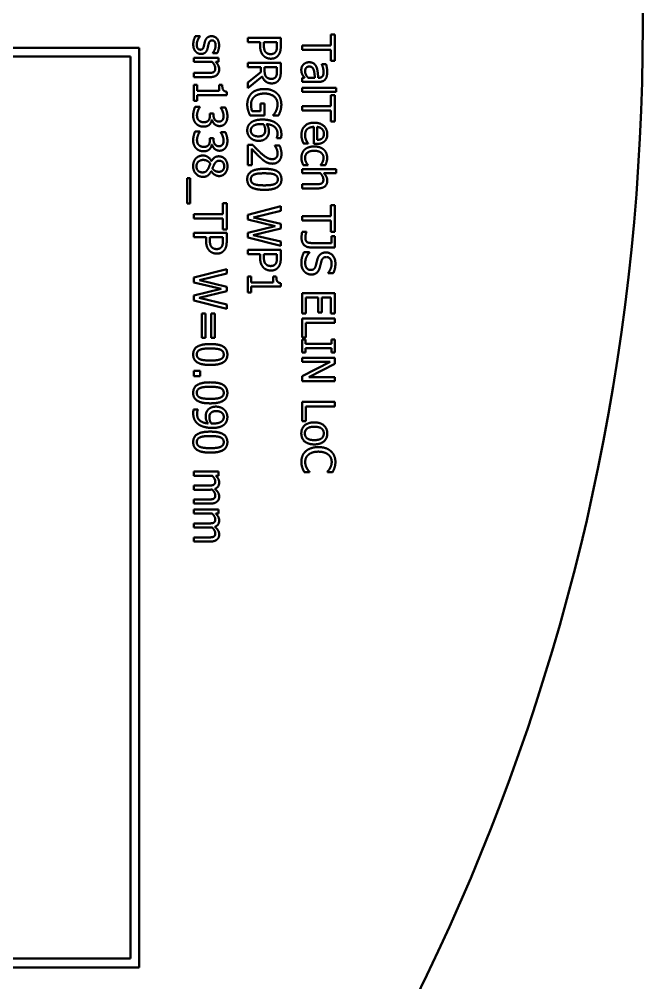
# Model space of a CAD drawing. Header units: millimetres. Extents: x 160 to 260, y 98 to 198.
# Drawn here: x 245.76 to 260, y 126.65 to 148.65 of the extents above; entities that cross this region are included whole.
import ezdxf

# ---------------------------------------------------------------- set-up
doc = ezdxf.new("R2010")
doc.units = ezdxf.units.MM
doc.layers.add('Visible (ISO)', color=7, linetype='Continuous', lineweight=50)

msp = doc.modelspace()

# ---------------------------------------------------------------- linework, layer by layer
at = {"layer": 'Visible (ISO)'}
for p, q in [((252.878, 148.301), (252.878, 148.049)), ((252.967, 148.301), (252.878, 148.301)), ((252.967, 147.698), (252.967, 148.301)), ((249.887, 148.266), (249.781, 148.266)), ((249.887, 148.261), (249.887, 148.266)), ((250.982, 148.224), (250.982, 148.124)), ((251.732, 148.224), (250.982, 148.224)), ((250.982, 148.124), (251.261, 148.124)), ((251.261, 148.124), (251.261, 148.04)), ((251.346, 148.056), (251.346, 148.124)), ((251.346, 148.124), (251.645, 148.124)), ((251.645, 148.124), (251.645, 148.042)), ((251.732, 148.036), (251.732, 148.224)), ((248.5, 148), (210.5, 148)), ((248.5, 127), (248.5, 148)), ((250.181, 147.885), (250.181, 147.88)), ((250.181, 147.88), (250.282, 147.88)), ((252.217, 148.049), (252.217, 147.949)), ((252.878, 148.049), (252.217, 148.049)), ((252.217, 147.949), (252.878, 147.949)), ((252.878, 147.949), (252.878, 147.698)), ((210.7, 147.8), (248.3, 147.8)), ((248.3, 147.8), (248.3, 127.2)), ((249.747, 147.771), (249.747, 147.676)), ((250.31, 147.771), (249.747, 147.771)), ((249.747, 147.676), (250.167, 147.676)), ((250.247, 147.676), (250.31, 147.676)), ((250.31, 147.676), (250.31, 147.771)), ((250.982, 147.655), (250.982, 147.555)), ((251.732, 147.655), (250.982, 147.655)), ((251.732, 147.462), (251.732, 147.655)), ((252.671, 147.624), (252.671, 147.618)), ((252.767, 147.624), (252.671, 147.624)), ((252.878, 147.698), (252.967, 147.698)), ((250.068, 147.424), (249.747, 147.424)), ((249.747, 147.424), (249.747, 147.329)), ((250.982, 147.555), (251.28, 147.555)), ((251.28, 147.441), (250.982, 147.204)), ((251.28, 147.555), (251.28, 147.441)), ((251.363, 147.468), (251.363, 147.555)), ((251.363, 147.555), (251.645, 147.555)), ((251.645, 147.555), (251.645, 147.456)), ((249.747, 147.329), (250.112, 147.329)), ((250.982, 147.075), (251.308, 147.342)), ((250.982, 147.204), (250.982, 147.075)), ((252.217, 147.315), (252.217, 147.221)), ((252.276, 147.315), (252.217, 147.315)), ((252.217, 147.221), (252.601, 147.221)), ((252.511, 147.315), (252.355, 147.315)), ((252.605, 147.315), (252.587, 147.315)), ((249.823, 147.151), (249.747, 147.151)), ((249.747, 147.151), (249.747, 146.785)), ((249.823, 147.015), (249.823, 147.151)), ((250.326, 147.015), (249.823, 147.015)), ((250.326, 147.151), (250.326, 147.015)), ((250.395, 147.151), (250.326, 147.151)), ((250.499, 146.919), (250.499, 146.996)), ((253, 147.086), (252.217, 147.086)), ((252.217, 147.086), (252.217, 146.991)), ((252.217, 146.991), (253, 146.991)), ((253, 146.991), (253, 147.086)), ((249.747, 146.785), (249.823, 146.785)), ((249.823, 146.919), (250.499, 146.919)), ((249.823, 146.785), (249.823, 146.919)), ((252.878, 146.921), (252.878, 146.669)), ((252.967, 146.921), (252.878, 146.921)), ((252.967, 146.318), (252.967, 146.921)), ((249.884, 146.654), (249.777, 146.654)), ((249.884, 146.646), (249.884, 146.654)), ((250.36, 146.633), (250.36, 146.627)), ((250.466, 146.633), (250.36, 146.633)), ((251.272, 146.55), (251.078, 146.55)), ((251.272, 146.724), (251.272, 146.55)), ((251.359, 146.724), (251.272, 146.724)), ((251.359, 146.452), (251.359, 146.724)), ((252.217, 146.669), (252.217, 146.57)), ((252.878, 146.669), (252.217, 146.669)), ((252.217, 146.57), (252.878, 146.57)), ((252.878, 146.57), (252.878, 146.318)), ((250.112, 146.5), (250.112, 146.458)), ((250.195, 146.5), (250.112, 146.5)), ((250.157, 146.351), (250.164, 146.351)), ((250.195, 146.467), (250.195, 146.5)), ((251.032, 146.452), (251.359, 146.452)), ((251.56, 146.463), (251.56, 146.455)), ((251.56, 146.455), (251.681, 146.455)), ((252.878, 146.318), (252.967, 146.318)), ((249.884, 146.091), (249.777, 146.091)), ((249.884, 146.083), (249.884, 146.091)), ((252.488, 146.192), (252.488, 145.803)), ((252.561, 145.895), (252.561, 146.192)), ((250.112, 145.938), (250.112, 145.895)), ((250.195, 145.938), (250.112, 145.938)), ((250.195, 145.904), (250.195, 145.938)), ((250.36, 146.07), (250.36, 146.064)), ((250.466, 146.07), (250.36, 146.07)), ((251.639, 145.943), (251.639, 145.939)), ((251.639, 145.939), (251.735, 145.939)), ((250.157, 145.788), (250.164, 145.788)), ((251.088, 145.785), (250.982, 145.785)), ((250.982, 145.785), (250.982, 145.322)), ((251.069, 145.322), (251.069, 145.691)), ((251.596, 145.769), (251.596, 145.764)), ((251.703, 145.769), (251.596, 145.769)), ((252.251, 145.813), (252.355, 145.813)), ((252.355, 145.813), (252.355, 145.818)), ((252.488, 145.803), (252.54, 145.803)), ((250.15, 145.412), (250.147, 145.412)), ((250.982, 145.322), (251.069, 145.322)), ((252.217, 145.231), (252.217, 145.136)), ((253, 145.231), (252.217, 145.231)), ((252.248, 145.317), (252.355, 145.317)), ((252.355, 145.317), (252.355, 145.322)), ((252.643, 145.322), (252.643, 145.317)), ((252.643, 145.317), (252.749, 145.317)), ((253, 145.136), (253, 145.231)), ((249.661, 145.022), (249.596, 145.022)), ((249.596, 145.022), (249.596, 144.443)), ((249.661, 144.443), (249.661, 145.022)), ((250.143, 145.184), (250.146, 145.184)), ((252.217, 145.136), (252.637, 145.136)), ((252.717, 145.136), (253, 145.136)), ((252.537, 144.884), (252.217, 144.884)), ((252.217, 144.884), (252.217, 144.789)), ((252.217, 144.789), (252.582, 144.789)), ((249.596, 144.443), (249.661, 144.443)), ((250.408, 144.452), (250.408, 144.2)), ((250.497, 144.452), (250.408, 144.452)), ((250.497, 143.849), (250.497, 144.452)), ((251.732, 144.379), (250.982, 144.187)), ((251.732, 144.276), (251.732, 144.379)), ((252.878, 144.403), (252.878, 144.151)), ((252.967, 144.403), (252.878, 144.403)), ((252.967, 143.8), (252.967, 144.403)), ((249.747, 144.2), (249.747, 144.1)), ((250.408, 144.2), (249.747, 144.2)), ((249.747, 144.1), (250.408, 144.1)), ((250.408, 144.1), (250.408, 143.849)), ((250.982, 144.187), (250.982, 144.077)), ((251.11, 144.125), (251.732, 144.276)), ((251.732, 143.976), (251.11, 144.125)), ((252.217, 144.151), (252.217, 144.052)), ((252.878, 144.151), (252.217, 144.151)), ((250.982, 144.077), (251.604, 143.928)), ((251.604, 143.928), (250.982, 143.776)), ((251.732, 143.874), (251.732, 143.976)), ((252.217, 144.052), (252.878, 144.052)), ((252.878, 144.052), (252.878, 143.8)), ((249.747, 143.773), (249.747, 143.673)), ((250.497, 143.773), (249.747, 143.773)), ((249.747, 143.673), (250.026, 143.673)), ((250.026, 143.673), (250.026, 143.588)), ((250.112, 143.605), (250.112, 143.673)), ((250.112, 143.673), (250.411, 143.673)), ((250.408, 143.849), (250.497, 143.849)), ((250.411, 143.673), (250.411, 143.59)), ((250.497, 143.584), (250.497, 143.773)), ((250.982, 143.776), (250.982, 143.664)), ((250.982, 143.664), (251.732, 143.475)), ((251.103, 143.723), (251.732, 143.874)), ((251.732, 143.573), (251.103, 143.723)), ((252.317, 143.796), (252.221, 143.796)), ((252.317, 143.79), (252.317, 143.796)), ((252.878, 143.8), (252.967, 143.8)), ((252.887, 143.7), (252.887, 143.541)), ((252.967, 143.7), (252.887, 143.7)), ((252.967, 143.441), (252.967, 143.7)), ((251.732, 143.475), (251.732, 143.573)), ((252.412, 143.441), (252.967, 143.441)), ((252.887, 143.541), (252.45, 143.541)), ((250.982, 143.386), (250.982, 143.286)), ((251.732, 143.386), (250.982, 143.386)), ((250.982, 143.286), (251.261, 143.286)), ((251.261, 143.286), (251.261, 143.202)), ((251.346, 143.218), (251.346, 143.286)), ((251.346, 143.286), (251.645, 143.286)), ((251.645, 143.286), (251.645, 143.204)), ((251.732, 143.198), (251.732, 143.386)), ((252.387, 143.331), (252.262, 143.331)), ((252.387, 143.324), (252.387, 143.331)), ((250.497, 142.944), (249.747, 142.753)), ((249.875, 142.691), (250.497, 142.842)), ((250.497, 142.842), (250.497, 142.944)), ((252.812, 142.858), (252.812, 142.851)), ((252.812, 142.851), (252.931, 142.851)), ((249.747, 142.753), (249.747, 142.642)), ((249.747, 142.642), (250.369, 142.494)), ((250.497, 142.541), (249.875, 142.691)), ((251.058, 142.78), (250.982, 142.78)), ((250.982, 142.78), (250.982, 142.414)), ((251.058, 142.643), (251.058, 142.78)), ((251.561, 142.643), (251.058, 142.643)), ((251.561, 142.78), (251.561, 142.643)), ((251.63, 142.78), (251.561, 142.78)), ((251.734, 142.547), (251.734, 142.625)), ((250.369, 142.494), (249.747, 142.341)), ((249.747, 142.341), (249.747, 142.229)), ((249.868, 142.289), (250.497, 142.44)), ((250.497, 142.44), (250.497, 142.541)), ((250.982, 142.414), (251.058, 142.414)), ((251.058, 142.547), (251.734, 142.547)), ((251.058, 142.414), (251.058, 142.547)), ((252.217, 142.398), (252.217, 141.929)), ((252.967, 142.398), (252.217, 142.398)), ((252.967, 141.929), (252.967, 142.398)), ((249.747, 142.229), (250.497, 142.041)), ((250.497, 142.139), (249.868, 142.289)), ((250.497, 142.041), (250.497, 142.139)), ((252.305, 142.298), (252.584, 142.298)), ((252.305, 141.929), (252.305, 142.298)), ((252.584, 142.298), (252.584, 141.954)), ((252.672, 142.298), (252.878, 142.298)), ((252.672, 141.954), (252.672, 142.298)), ((252.878, 142.298), (252.878, 141.929)), ((250.01, 141.931), (249.929, 141.931)), ((249.929, 141.931), (249.929, 141.374)), ((250.01, 141.374), (250.01, 141.931)), ((250.222, 141.931), (250.141, 141.931)), ((250.141, 141.931), (250.141, 141.374)), ((250.222, 141.374), (250.222, 141.931)), ((252.217, 141.929), (252.305, 141.929)), ((252.584, 141.954), (252.672, 141.954)), ((252.878, 141.929), (252.967, 141.929)), ((252.967, 141.819), (252.217, 141.819)), ((252.217, 141.819), (252.217, 141.385)), ((252.305, 141.72), (252.967, 141.72)), ((252.305, 141.385), (252.305, 141.72)), ((252.967, 141.72), (252.967, 141.819)), ((249.929, 141.374), (250.01, 141.374)), ((250.141, 141.374), (250.222, 141.374)), ((252.217, 141.385), (252.305, 141.385)), ((252.293, 141.335), (252.217, 141.335)), ((252.217, 141.335), (252.217, 141.045)), ((252.293, 141.24), (252.293, 141.335)), ((252.89, 141.24), (252.293, 141.24)), ((252.89, 141.335), (252.89, 141.24)), ((252.967, 141.335), (252.89, 141.335)), ((252.967, 141.045), (252.967, 141.335)), ((252.217, 141.045), (252.293, 141.045)), ((252.293, 141.14), (252.89, 141.14)), ((252.293, 141.045), (252.293, 141.14)), ((252.89, 141.14), (252.89, 141.045)), ((252.89, 141.045), (252.967, 141.045)), ((252.217, 140.922), (252.217, 140.829)), ((252.967, 140.922), (252.217, 140.922)), ((252.863, 140.829), (252.217, 140.497)), ((252.217, 140.829), (252.863, 140.829)), ((252.967, 140.78), (252.967, 140.922)), ((249.89, 140.619), (249.747, 140.619)), ((249.747, 140.619), (249.747, 140.499)), ((249.89, 140.499), (249.89, 140.619)), ((252.373, 140.478), (252.967, 140.78)), ((249.747, 140.499), (249.89, 140.499)), ((252.217, 140.497), (252.217, 140.385)), ((252.217, 140.385), (252.967, 140.385)), ((252.967, 140.478), (252.373, 140.478)), ((252.967, 140.385), (252.967, 140.478)), ((249.839, 139.74), (249.743, 139.74)), ((249.839, 139.735), (249.839, 139.74)), ((252.967, 139.911), (252.217, 139.911)), ((252.217, 139.911), (252.217, 139.476)), ((252.305, 139.811), (252.967, 139.811)), ((252.305, 139.476), (252.305, 139.811)), ((252.967, 139.811), (252.967, 139.911)), ((252.217, 139.476), (252.305, 139.476)), ((249.747, 138.323), (249.747, 138.228)), ((250.31, 138.323), (249.747, 138.323)), ((249.747, 138.228), (250.167, 138.228)), ((250.248, 138.228), (250.31, 138.228)), ((250.31, 138.228), (250.31, 138.323)), ((252.268, 138.312), (252.387, 138.312)), ((252.387, 138.312), (252.387, 138.319)), ((252.796, 138.32), (252.796, 138.312)), ((252.796, 138.312), (252.917, 138.312)), ((249.747, 138.004), (249.747, 137.909)), ((250.073, 138.004), (249.747, 138.004)), ((249.747, 137.909), (250.118, 137.909)), ((249.747, 137.685), (249.747, 137.59)), ((250.073, 137.685), (249.747, 137.685)), ((249.747, 137.59), (250.118, 137.59)), ((249.747, 137.457), (249.747, 137.362)), ((250.31, 137.457), (249.747, 137.457)), ((249.747, 137.362), (250.167, 137.362)), ((250.248, 137.362), (250.31, 137.362)), ((250.31, 137.362), (250.31, 137.457)), ((249.747, 137.138), (249.747, 137.043)), ((250.073, 137.138), (249.747, 137.138)), ((249.747, 137.043), (250.118, 137.043)), ((249.747, 136.818), (249.747, 136.724)), ((250.073, 136.818), (249.747, 136.818)), ((249.747, 136.724), (250.118, 136.724)), ((248.3, 127.2), (210.7, 127.2)), ((210.5, 127), (248.5, 127))]:
    msp.add_line(p, q, dxfattribs=at)
msp.add_circle((210, 148.5), 50, dxfattribs=at)
for points in [[(249.781, 148.266), (249.764, 148.234), (249.733, 148.136), (249.733, 148.079)], [(249.733, 148.079), (249.733, 148.022), (249.76, 147.946), (249.785, 147.916)], [(249.813, 148.076), (249.813, 148.107), (249.83, 148.165), (249.842, 148.189)], [(249.832, 147.989), (249.823, 148.002), (249.813, 148.053), (249.813, 148.076)], [(249.842, 148.189), (249.854, 148.216), (249.878, 148.249), (249.887, 148.261)], [(249.999, 148.141), (249.992, 148.116), (249.98, 148.057), (249.976, 148.039)], [(250.151, 148.264), (250.096, 148.264), (250.018, 148.205), (249.999, 148.141)], [(250.06, 147.985), (250.067, 148.013), (250.077, 148.065), (250.083, 148.086)], [(250.083, 148.086), (250.094, 148.129), (250.129, 148.167), (250.164, 148.167)], [(250.323, 148.054), (250.323, 148.149), (250.228, 148.264), (250.151, 148.264)], [(250.164, 148.167), (250.204, 148.167), (250.243, 148.102), (250.243, 148.056)], [(249.785, 147.916), (249.808, 147.888), (249.873, 147.859), (249.909, 147.859)], [(249.896, 147.956), (249.87, 147.956), (249.843, 147.972), (249.832, 147.989)], [(249.976, 148.039), (249.964, 147.992), (249.93, 147.956), (249.896, 147.956)], [(249.909, 147.859), (249.972, 147.859), (250.044, 147.923), (250.06, 147.985)], [(250.243, 148.056), (250.243, 148.01), (250.21, 147.921), (250.181, 147.885)], [(250.282, 147.88), (250.3, 147.912), (250.323, 148.007), (250.323, 148.054)], [(251.261, 148.04), (251.261, 147.96), (251.301, 147.854), (251.339, 147.816)], [(251.391, 147.896), (251.366, 147.921), (251.346, 147.996), (251.346, 148.056)], [(251.503, 147.854), (251.467, 147.854), (251.414, 147.874), (251.391, 147.896)], [(251.617, 147.908), (251.599, 147.881), (251.541, 147.854), (251.503, 147.854)], [(251.645, 148.042), (251.645, 147.995), (251.633, 147.932), (251.617, 147.908)], [(251.685, 147.839), (251.71, 147.875), (251.732, 147.969), (251.732, 148.036)], [(250.167, 147.676), (250.198, 147.641), (250.236, 147.566), (250.236, 147.531)], [(250.325, 147.506), (250.325, 147.552), (250.285, 147.634), (250.247, 147.676)], [(251.339, 147.816), (251.369, 147.785), (251.457, 147.75), (251.506, 147.75)], [(251.506, 147.75), (251.568, 147.75), (251.656, 147.797), (251.685, 147.839)], [(252.379, 147.669), (252.342, 147.669), (252.274, 147.642), (252.251, 147.619)], [(252.544, 147.566), (252.52, 147.62), (252.438, 147.669), (252.379, 147.669)], [(252.793, 147.452), (252.793, 147.5), (252.775, 147.597), (252.767, 147.624)], [(250.194, 147.442), (250.174, 147.431), (250.107, 147.424), (250.068, 147.424)], [(250.112, 147.329), (250.216, 147.329), (250.325, 147.423), (250.325, 147.506)], [(250.236, 147.531), (250.236, 147.495), (250.215, 147.454), (250.194, 147.442)], [(251.402, 147.332), (251.379, 147.356), (251.363, 147.425), (251.363, 147.468)], [(251.645, 147.456), (251.645, 147.415), (251.634, 147.359), (251.62, 147.337)], [(251.692, 147.271), (251.718, 147.311), (251.732, 147.397), (251.732, 147.462)], [(252.251, 147.619), (252.227, 147.596), (252.201, 147.533), (252.201, 147.498)], [(252.201, 147.498), (252.201, 147.456), (252.215, 147.409), (252.228, 147.384)], [(252.288, 147.464), (252.288, 147.517), (252.338, 147.571), (252.386, 147.571)], [(252.355, 147.315), (252.327, 147.347), (252.288, 147.42), (252.288, 147.464)], [(252.386, 147.571), (252.429, 147.571), (252.477, 147.522), (252.488, 147.484)], [(252.488, 147.484), (252.498, 147.452), (252.508, 147.349), (252.511, 147.315)], [(252.587, 147.315), (252.582, 147.39), (252.566, 147.519), (252.544, 147.566)], [(252.671, 147.618), (252.689, 147.574), (252.709, 147.485), (252.709, 147.452)], [(252.709, 147.452), (252.709, 147.424), (252.702, 147.372), (252.69, 147.354)], [(252.751, 147.282), (252.775, 147.314), (252.793, 147.393), (252.793, 147.452)], [(251.308, 147.342), (251.335, 147.27), (251.446, 147.186), (251.528, 147.186)], [(251.52, 147.29), (251.481, 147.29), (251.423, 147.311), (251.402, 147.332)], [(251.62, 147.337), (251.603, 147.313), (251.553, 147.29), (251.52, 147.29)], [(251.528, 147.186), (251.587, 147.186), (251.667, 147.232), (251.692, 147.271)], [(252.228, 147.384), (252.237, 147.366), (252.268, 147.327), (252.276, 147.315)], [(252.601, 147.221), (252.654, 147.221), (252.728, 147.251), (252.751, 147.282)], [(252.69, 147.354), (252.678, 147.335), (252.638, 147.315), (252.605, 147.315)], [(250.499, 146.996), (250.439, 147.001), (250.395, 147.074), (250.395, 147.151)], [(251.357, 147.058), (251.262, 147.058), (251.115, 147.007), (251.065, 146.96)], [(251.642, 146.959), (251.591, 147.007), (251.448, 147.058), (251.357, 147.058)], [(251.065, 146.96), (251.016, 146.912), (250.967, 146.781), (250.967, 146.701)], [(251.053, 146.705), (251.053, 146.762), (251.094, 146.853), (251.133, 146.885)], [(251.133, 146.885), (251.172, 146.919), (251.285, 146.954), (251.36, 146.954)], [(251.36, 146.954), (251.496, 146.954), (251.659, 146.82), (251.659, 146.712)], [(251.745, 146.7), (251.745, 146.78), (251.692, 146.914), (251.642, 146.959)], [(249.777, 146.654), (249.758, 146.616), (249.731, 146.505), (249.731, 146.449)], [(249.818, 146.455), (249.818, 146.508), (249.861, 146.615), (249.884, 146.646)], [(250.36, 146.627), (250.37, 146.613), (250.392, 146.577), (250.402, 146.553)], [(250.402, 146.553), (250.412, 146.526), (250.426, 146.472), (250.426, 146.445)], [(250.513, 146.437), (250.513, 146.488), (250.484, 146.6), (250.466, 146.633)], [(250.967, 146.701), (250.967, 146.659), (250.978, 146.599), (250.989, 146.562)], [(250.989, 146.562), (250.997, 146.535), (251.023, 146.471), (251.032, 146.452)], [(251.078, 146.55), (251.066, 146.579), (251.053, 146.663), (251.053, 146.705)], [(251.624, 146.558), (251.607, 146.522), (251.577, 146.482), (251.56, 146.463)], [(251.659, 146.712), (251.659, 146.667), (251.639, 146.588), (251.624, 146.558)], [(251.681, 146.455), (251.69, 146.474), (251.717, 146.536), (251.724, 146.561)], [(251.724, 146.561), (251.734, 146.593), (251.745, 146.662), (251.745, 146.7)], [(249.731, 146.449), (249.731, 146.39), (249.766, 146.297), (249.8, 146.264)], [(249.86, 146.341), (249.837, 146.362), (249.818, 146.424), (249.818, 146.455)], [(249.977, 146.3), (249.936, 146.3), (249.882, 146.321), (249.86, 146.341)], [(250.085, 146.345), (250.07, 146.324), (250.017, 146.3), (249.977, 146.3)], [(250.112, 146.458), (250.112, 146.424), (250.101, 146.366), (250.085, 146.345)], [(250.108, 146.25), (250.13, 146.273), (250.152, 146.327), (250.157, 146.351)], [(250.164, 146.351), (250.176, 146.294), (250.27, 146.212), (250.332, 146.212)], [(250.321, 146.314), (250.26, 146.314), (250.195, 146.399), (250.195, 146.467)], [(250.403, 146.354), (250.391, 146.336), (250.35, 146.314), (250.321, 146.314)], [(250.426, 146.445), (250.426, 146.419), (250.415, 146.373), (250.403, 146.354)], [(250.47, 146.279), (250.492, 146.31), (250.513, 146.386), (250.513, 146.437)], [(251.311, 146.36), (251.211, 146.36), (251.075, 146.316), (251.034, 146.277)], [(251.625, 146.278), (251.566, 146.32), (251.409, 146.36), (251.311, 146.36)], [(249.777, 146.091), (249.758, 146.053), (249.731, 145.942), (249.731, 145.886)], [(249.8, 146.264), (249.833, 146.232), (249.919, 146.198), (249.969, 146.198)], [(249.818, 145.892), (249.818, 145.945), (249.861, 146.052), (249.884, 146.083)], [(249.969, 146.198), (250.019, 146.198), (250.087, 146.227), (250.108, 146.25)], [(250.332, 146.212), (250.378, 146.212), (250.446, 146.246), (250.47, 146.279)], [(251.034, 146.277), (251, 146.246), (250.966, 146.162), (250.966, 146.112)], [(250.966, 146.112), (250.966, 146.062), (251.002, 145.978), (251.036, 145.944)], [(251.048, 146.111), (251.048, 146.138), (251.067, 146.184), (251.091, 146.205)], [(251.221, 145.976), (251.134, 145.976), (251.048, 146.051), (251.048, 146.111)], [(251.091, 146.205), (251.115, 146.228), (251.211, 146.258), (251.289, 146.258)], [(251.289, 146.258), (251.304, 146.258), (251.325, 146.257), (251.336, 146.257)], [(251.336, 146.257), (251.356, 146.224), (251.377, 146.158), (251.377, 146.123)], [(251.377, 146.123), (251.377, 146.097), (251.367, 146.047), (251.351, 146.027)], [(251.408, 146.257), (251.532, 146.246), (251.659, 146.131), (251.659, 146.037)], [(251.461, 146.1), (251.461, 146.145), (251.433, 146.221), (251.408, 146.257)], [(251.416, 145.955), (251.443, 145.991), (251.461, 146.057), (251.461, 146.1)], [(251.746, 146.024), (251.746, 146.108), (251.682, 146.237), (251.625, 146.278)], [(252.495, 146.288), (252.355, 146.288), (252.204, 146.14), (252.204, 146.005)], [(252.286, 146.006), (252.286, 146.094), (252.39, 146.192), (252.488, 146.192)], [(252.795, 146.028), (252.795, 146.144), (252.632, 146.288), (252.495, 146.288)], [(252.561, 146.192), (252.596, 146.189), (252.651, 146.167), (252.673, 146.146)], [(252.673, 146.146), (252.695, 146.124), (252.717, 146.071), (252.717, 146.034)], [(249.731, 145.886), (249.731, 145.827), (249.766, 145.734), (249.8, 145.701)], [(249.86, 145.778), (249.837, 145.799), (249.818, 145.861), (249.818, 145.892)], [(250.112, 145.895), (250.112, 145.861), (250.101, 145.803), (250.085, 145.782)], [(250.321, 145.752), (250.26, 145.752), (250.195, 145.837), (250.195, 145.904)], [(250.36, 146.064), (250.37, 146.05), (250.392, 146.014), (250.402, 145.99)], [(250.402, 145.99), (250.412, 145.964), (250.426, 145.91), (250.426, 145.882)], [(250.426, 145.882), (250.426, 145.856), (250.415, 145.81), (250.403, 145.791)], [(250.513, 145.874), (250.513, 145.925), (250.484, 146.037), (250.466, 146.07)], [(250.47, 145.716), (250.492, 145.747), (250.513, 145.823), (250.513, 145.874)], [(251.036, 145.944), (251.069, 145.912), (251.167, 145.874), (251.225, 145.874)], [(251.351, 146.027), (251.329, 146), (251.267, 145.976), (251.221, 145.976)], [(251.225, 145.874), (251.289, 145.874), (251.385, 145.914), (251.416, 145.955)], [(251.659, 146.037), (251.659, 146.008), (251.646, 145.957), (251.639, 145.943)], [(251.735, 145.939), (251.741, 145.955), (251.746, 145.999), (251.746, 146.024)], [(252.204, 146.005), (252.204, 145.971), (252.212, 145.926), (252.22, 145.899)], [(252.22, 145.899), (252.225, 145.879), (252.245, 145.829), (252.251, 145.813)], [(252.311, 145.891), (252.3, 145.915), (252.286, 145.975), (252.286, 146.006)], [(252.355, 145.818), (252.345, 145.83), (252.324, 145.865), (252.311, 145.891)], [(252.54, 145.803), (252.607, 145.803), (252.7, 145.835), (252.733, 145.865)], [(252.674, 145.927), (252.655, 145.912), (252.599, 145.896), (252.561, 145.895)], [(252.717, 146.034), (252.717, 145.995), (252.695, 145.944), (252.674, 145.927)], [(252.733, 145.865), (252.765, 145.895), (252.795, 145.976), (252.795, 146.028)], [(249.8, 145.701), (249.833, 145.67), (249.919, 145.635), (249.969, 145.635)], [(249.977, 145.737), (249.936, 145.737), (249.882, 145.758), (249.86, 145.778)], [(249.969, 145.635), (250.019, 145.635), (250.087, 145.664), (250.108, 145.687)], [(250.085, 145.782), (250.07, 145.761), (250.017, 145.737), (249.977, 145.737)], [(250.108, 145.687), (250.13, 145.71), (250.152, 145.764), (250.157, 145.788)], [(250.164, 145.788), (250.176, 145.731), (250.27, 145.649), (250.332, 145.649)], [(250.403, 145.791), (250.391, 145.773), (250.35, 145.752), (250.321, 145.752)], [(250.332, 145.649), (250.378, 145.649), (250.446, 145.684), (250.47, 145.716)], [(251.069, 145.691), (251.101, 145.656), (251.211, 145.54), (251.263, 145.493)], [(251.269, 145.604), (251.222, 145.646), (251.135, 145.735), (251.088, 145.785)], [(251.596, 145.764), (251.604, 145.752), (251.628, 145.712), (251.637, 145.691)], [(251.637, 145.691), (251.647, 145.666), (251.661, 145.611), (251.661, 145.584)], [(251.748, 145.577), (251.748, 145.627), (251.718, 145.738), (251.703, 145.769)], [(252.276, 145.673), (252.24, 145.638), (252.204, 145.541), (252.204, 145.483)], [(252.497, 145.746), (252.423, 145.746), (252.312, 145.707), (252.276, 145.673)], [(252.286, 145.485), (252.286, 145.561), (252.398, 145.648), (252.497, 145.648)], [(252.716, 145.673), (252.679, 145.706), (252.571, 145.746), (252.497, 145.746)], [(252.497, 145.648), (252.598, 145.648), (252.709, 145.558), (252.709, 145.485)], [(252.792, 145.483), (252.792, 145.54), (252.753, 145.639), (252.716, 145.673)], [(249.794, 145.475), (249.763, 145.443), (249.73, 145.351), (249.73, 145.295)], [(249.954, 145.539), (249.907, 145.539), (249.825, 145.507), (249.794, 145.475)], [(249.805, 145.294), (249.805, 145.356), (249.893, 145.438), (249.961, 145.438)], [(250.147, 145.412), (250.117, 145.474), (250.015, 145.539), (249.954, 145.539)], [(249.961, 145.438), (250.013, 145.438), (250.095, 145.394), (250.122, 145.352)], [(250.316, 145.521), (250.259, 145.521), (250.183, 145.468), (250.15, 145.412)], [(250.218, 145.349), (250.239, 145.384), (250.291, 145.42), (250.328, 145.42)], [(250.514, 145.295), (250.514, 145.394), (250.401, 145.521), (250.316, 145.521)], [(250.328, 145.42), (250.38, 145.42), (250.44, 145.35), (250.44, 145.296)], [(251.263, 145.493), (251.294, 145.463), (251.359, 145.411), (251.391, 145.392)], [(251.536, 145.456), (251.476, 145.456), (251.363, 145.518), (251.269, 145.604)], [(251.63, 145.493), (251.615, 145.475), (251.568, 145.456), (251.536, 145.456)], [(251.541, 145.353), (251.636, 145.353), (251.748, 145.472), (251.748, 145.577)], [(251.661, 145.584), (251.661, 145.556), (251.645, 145.51), (251.63, 145.493)], [(252.204, 145.483), (252.204, 145.453), (252.211, 145.415), (252.218, 145.391)], [(252.355, 145.322), (252.325, 145.355), (252.286, 145.439), (252.286, 145.485)], [(252.709, 145.485), (252.709, 145.46), (252.694, 145.407), (252.685, 145.387)], [(252.749, 145.317), (252.766, 145.35), (252.792, 145.437), (252.792, 145.483)], [(249.73, 145.295), (249.73, 145.191), (249.86, 145.051), (249.956, 145.051)], [(249.946, 145.154), (249.881, 145.154), (249.805, 145.231), (249.805, 145.294)], [(250.075, 145.242), (250.047, 145.191), (249.992, 145.154), (249.946, 145.154)], [(250.122, 145.352), (250.107, 145.316), (250.085, 145.259), (250.075, 145.242)], [(250.172, 145.243), (250.18, 145.269), (250.21, 145.333), (250.218, 145.349)], [(250.322, 145.168), (250.276, 145.168), (250.205, 145.199), (250.172, 145.243)], [(250.44, 145.296), (250.44, 145.236), (250.372, 145.168), (250.322, 145.168)], [(250.323, 145.07), (250.407, 145.07), (250.514, 145.193), (250.514, 145.295)], [(251.356, 145.235), (251.159, 145.235), (250.966, 145.119), (250.966, 144.995)], [(251.747, 144.995), (251.747, 145.118), (251.559, 145.235), (251.356, 145.235)], [(251.391, 145.392), (251.423, 145.374), (251.497, 145.353), (251.541, 145.353)], [(252.218, 145.391), (252.223, 145.374), (252.241, 145.331), (252.248, 145.317)], [(252.685, 145.387), (252.673, 145.364), (252.651, 145.333), (252.643, 145.322)], [(249.956, 145.051), (250.025, 145.051), (250.113, 145.118), (250.143, 145.184)], [(250.146, 145.184), (250.174, 145.129), (250.273, 145.07), (250.323, 145.07)], [(250.966, 144.995), (250.966, 144.873), (251.155, 144.755), (251.357, 144.755)], [(251.049, 144.995), (251.049, 145.039), (251.091, 145.093), (251.13, 145.107)], [(251.128, 144.884), (251.089, 144.899), (251.049, 144.954), (251.049, 144.995)], [(251.13, 145.107), (251.171, 145.123), (251.277, 145.133), (251.356, 145.133)], [(251.356, 145.133), (251.43, 145.133), (251.546, 145.122), (251.585, 145.107)], [(251.357, 144.755), (251.552, 144.755), (251.747, 144.872), (251.747, 144.995)], [(251.585, 145.107), (251.624, 145.091), (251.664, 145.037), (251.664, 144.995)], [(251.664, 144.995), (251.664, 144.953), (251.624, 144.9), (251.586, 144.885)], [(252.637, 145.136), (252.668, 145.1), (252.705, 145.025), (252.705, 144.99)], [(252.705, 144.99), (252.705, 144.955), (252.685, 144.913), (252.663, 144.902)], [(252.795, 144.965), (252.795, 145.011), (252.755, 145.093), (252.717, 145.136)], [(251.357, 144.858), (251.28, 144.858), (251.165, 144.87), (251.128, 144.884)], [(251.586, 144.885), (251.548, 144.87), (251.434, 144.858), (251.357, 144.858)], [(252.663, 144.902), (252.643, 144.891), (252.576, 144.884), (252.537, 144.884)], [(252.582, 144.789), (252.686, 144.789), (252.795, 144.882), (252.795, 144.965)], [(252.221, 143.796), (252.215, 143.768), (252.206, 143.688), (252.206, 143.663)], [(252.206, 143.663), (252.206, 143.562), (252.313, 143.441), (252.412, 143.441)], [(252.293, 143.677), (252.293, 143.708), (252.31, 143.77), (252.317, 143.79)], [(252.333, 143.562), (252.314, 143.575), (252.293, 143.63), (252.293, 143.677)], [(250.026, 143.588), (250.026, 143.508), (250.066, 143.403), (250.104, 143.364)], [(250.157, 143.445), (250.131, 143.469), (250.112, 143.544), (250.112, 143.605)], [(250.268, 143.403), (250.232, 143.403), (250.179, 143.423), (250.157, 143.445)], [(250.382, 143.457), (250.364, 143.429), (250.307, 143.403), (250.268, 143.403)], [(250.411, 143.59), (250.411, 143.544), (250.398, 143.48), (250.382, 143.457)], [(250.45, 143.388), (250.475, 143.424), (250.497, 143.517), (250.497, 143.584)], [(252.45, 143.541), (252.412, 143.541), (252.353, 143.548), (252.333, 143.562)], [(250.104, 143.364), (250.135, 143.333), (250.222, 143.299), (250.271, 143.299)], [(250.271, 143.299), (250.333, 143.299), (250.421, 143.346), (250.45, 143.388)], [(252.262, 143.331), (252.237, 143.281), (252.203, 143.167), (252.203, 143.085)], [(252.29, 143.093), (252.29, 143.15), (252.341, 143.275), (252.387, 143.324)], [(252.63, 143.277), (252.605, 143.254), (252.574, 143.192), (252.564, 143.153)], [(252.765, 143.326), (252.722, 143.326), (252.655, 143.3), (252.63, 143.277)], [(252.659, 143.124), (252.672, 143.172), (252.728, 143.222), (252.776, 143.222)], [(252.98, 143.074), (252.98, 143.184), (252.857, 143.326), (252.765, 143.326)], [(252.776, 143.222), (252.829, 143.222), (252.894, 143.136), (252.894, 143.067)], [(251.261, 143.202), (251.261, 143.122), (251.301, 143.017), (251.339, 142.978)], [(251.391, 143.059), (251.366, 143.083), (251.346, 143.158), (251.346, 143.218)], [(251.503, 143.016), (251.467, 143.016), (251.414, 143.036), (251.391, 143.059)], [(251.617, 143.07), (251.599, 143.043), (251.541, 143.016), (251.503, 143.016)], [(251.506, 142.912), (251.568, 142.912), (251.656, 142.959), (251.685, 143.001)], [(251.645, 143.204), (251.645, 143.157), (251.633, 143.094), (251.617, 143.07)], [(251.685, 143.001), (251.71, 143.037), (251.732, 143.131), (251.732, 143.198)], [(252.203, 143.085), (252.203, 143.017), (252.238, 142.925), (252.271, 142.89)], [(252.415, 142.925), (252.358, 142.925), (252.29, 143.01), (252.29, 143.093)], [(252.53, 143.018), (252.516, 142.97), (252.46, 142.925), (252.415, 142.925)], [(252.564, 143.153), (252.553, 143.11), (252.539, 143.052), (252.53, 143.018)], [(252.62, 142.97), (252.629, 143.001), (252.651, 143.093), (252.659, 143.124)], [(252.894, 143.067), (252.894, 143.006), (252.845, 142.894), (252.812, 142.858)], [(252.931, 142.851), (252.955, 142.899), (252.98, 143.01), (252.98, 143.074)], [(251.339, 142.978), (251.369, 142.947), (251.457, 142.912), (251.506, 142.912)], [(252.271, 142.89), (252.301, 142.857), (252.386, 142.821), (252.431, 142.821)], [(252.431, 142.821), (252.5, 142.821), (252.596, 142.893), (252.62, 142.97)], [(251.734, 142.625), (251.673, 142.629), (251.63, 142.702), (251.63, 142.78)], [(250.121, 141.235), (249.924, 141.235), (249.731, 141.119), (249.731, 140.995)], [(249.814, 140.995), (249.814, 141.039), (249.856, 141.093), (249.895, 141.108)], [(249.895, 141.108), (249.936, 141.123), (250.042, 141.133), (250.121, 141.133)], [(250.512, 140.995), (250.512, 141.118), (250.324, 141.235), (250.121, 141.235)], [(250.121, 141.133), (250.195, 141.133), (250.311, 141.122), (250.35, 141.107)], [(250.35, 141.107), (250.389, 141.091), (250.429, 141.037), (250.429, 140.995)], [(249.731, 140.995), (249.731, 140.873), (249.92, 140.756), (250.122, 140.756)], [(249.893, 140.884), (249.854, 140.9), (249.814, 140.954), (249.814, 140.995)], [(250.122, 140.858), (250.045, 140.858), (249.93, 140.87), (249.893, 140.884)], [(250.122, 140.756), (250.318, 140.756), (250.512, 140.872), (250.512, 140.995)], [(250.351, 140.885), (250.313, 140.87), (250.199, 140.858), (250.122, 140.858)], [(250.429, 140.995), (250.429, 140.953), (250.389, 140.9), (250.351, 140.885)], [(250.121, 140.36), (249.924, 140.36), (249.731, 140.244), (249.731, 140.12)], [(249.814, 140.12), (249.814, 140.164), (249.856, 140.218), (249.895, 140.232)], [(249.895, 140.232), (249.936, 140.248), (250.042, 140.258), (250.121, 140.258)], [(250.512, 140.12), (250.512, 140.243), (250.324, 140.36), (250.121, 140.36)], [(250.121, 140.258), (250.195, 140.258), (250.311, 140.247), (250.35, 140.232)], [(250.35, 140.232), (250.389, 140.216), (250.429, 140.162), (250.429, 140.12)], [(249.731, 140.12), (249.731, 139.998), (249.92, 139.88), (250.122, 139.88)], [(249.893, 140.009), (249.854, 140.024), (249.814, 140.079), (249.814, 140.12)], [(250.122, 139.983), (250.045, 139.983), (249.93, 139.995), (249.893, 140.009)], [(250.122, 139.88), (250.318, 139.88), (250.512, 139.997), (250.512, 140.12)], [(250.351, 140.01), (250.313, 139.995), (250.199, 139.983), (250.122, 139.983)], [(250.429, 140.12), (250.429, 140.078), (250.389, 140.025), (250.351, 140.01)], [(249.743, 139.74), (249.737, 139.721), (249.732, 139.675), (249.732, 139.655)], [(249.819, 139.642), (249.819, 139.669), (249.832, 139.722), (249.839, 139.735)], [(250.062, 139.724), (250.036, 139.689), (250.017, 139.62), (250.017, 139.579)], [(250.253, 139.805), (250.187, 139.805), (250.093, 139.764), (250.062, 139.724)], [(250.127, 139.652), (250.149, 139.679), (250.21, 139.703), (250.257, 139.703)], [(250.442, 139.735), (250.407, 139.767), (250.311, 139.805), (250.253, 139.805)], [(250.257, 139.703), (250.341, 139.703), (250.43, 139.629), (250.43, 139.567)], [(250.512, 139.567), (250.512, 139.613), (250.475, 139.704), (250.442, 139.735)], [(249.732, 139.655), (249.732, 139.566), (249.794, 139.445), (249.852, 139.401)], [(250.07, 139.423), (249.949, 139.431), (249.819, 139.543), (249.819, 139.642)], [(250.017, 139.579), (250.017, 139.536), (250.042, 139.463), (250.07, 139.423)], [(250.101, 139.556), (250.101, 139.584), (250.111, 139.632), (250.127, 139.652)], [(250.142, 139.422), (250.123, 139.45), (250.101, 139.524), (250.101, 139.556)], [(250.43, 139.567), (250.43, 139.541), (250.412, 139.495), (250.387, 139.473)], [(250.445, 139.4), (250.477, 139.431), (250.512, 139.515), (250.512, 139.567)], [(249.852, 139.401), (249.907, 139.361), (250.074, 139.319), (250.167, 139.319)], [(250.189, 139.42), (250.174, 139.42), (250.149, 139.422), (250.142, 139.422)], [(250.167, 139.319), (250.27, 139.319), (250.403, 139.361), (250.445, 139.4)], [(250.387, 139.473), (250.361, 139.448), (250.265, 139.42), (250.189, 139.42)], [(252.498, 139.445), (252.361, 139.445), (252.201, 139.311), (252.201, 139.194)], [(252.282, 139.194), (252.282, 139.267), (252.392, 139.347), (252.498, 139.347)], [(252.795, 139.194), (252.795, 139.307), (252.639, 139.445), (252.498, 139.445)], [(252.498, 139.347), (252.607, 139.347), (252.714, 139.267), (252.714, 139.194)], [(250.121, 139.234), (249.924, 139.234), (249.731, 139.118), (249.731, 138.994)], [(249.814, 138.994), (249.814, 139.038), (249.856, 139.092), (249.895, 139.107)], [(249.895, 139.107), (249.936, 139.123), (250.042, 139.132), (250.121, 139.132)], [(250.512, 138.994), (250.512, 139.117), (250.324, 139.234), (250.121, 139.234)], [(250.121, 139.132), (250.195, 139.132), (250.311, 139.121), (250.35, 139.106)], [(250.35, 139.106), (250.389, 139.09), (250.429, 139.036), (250.429, 138.994)], [(252.201, 139.194), (252.201, 139.079), (252.356, 138.943), (252.498, 138.943)], [(252.498, 139.04), (252.39, 139.04), (252.282, 139.121), (252.282, 139.194)], [(252.714, 139.194), (252.714, 139.12), (252.607, 139.04), (252.498, 139.04)], [(252.498, 138.943), (252.64, 138.943), (252.795, 139.079), (252.795, 139.194)], [(249.731, 138.994), (249.731, 138.872), (249.92, 138.755), (250.122, 138.755)], [(249.893, 138.884), (249.854, 138.899), (249.814, 138.953), (249.814, 138.994)], [(250.122, 138.857), (250.045, 138.857), (249.93, 138.869), (249.893, 138.884)], [(250.122, 138.755), (250.318, 138.755), (250.512, 138.871), (250.512, 138.994)], [(250.351, 138.884), (250.313, 138.869), (250.199, 138.857), (250.122, 138.857)], [(250.429, 138.994), (250.429, 138.952), (250.389, 138.899), (250.351, 138.884)], [(252.591, 138.881), (252.496, 138.881), (252.35, 138.831), (252.302, 138.786)], [(252.877, 138.787), (252.825, 138.833), (252.685, 138.881), (252.591, 138.881)], [(252.302, 138.786), (252.252, 138.741), (252.203, 138.618), (252.203, 138.545)], [(252.29, 138.544), (252.29, 138.591), (252.327, 138.676), (252.364, 138.707)], [(252.364, 138.707), (252.403, 138.74), (252.514, 138.777), (252.591, 138.777)], [(252.591, 138.777), (252.663, 138.777), (252.779, 138.741), (252.818, 138.71)], [(252.818, 138.71), (252.855, 138.678), (252.895, 138.592), (252.895, 138.544)], [(252.98, 138.543), (252.98, 138.619), (252.927, 138.742), (252.877, 138.787)], [(252.203, 138.545), (252.203, 138.5), (252.214, 138.444), (252.225, 138.411)], [(252.225, 138.411), (252.235, 138.38), (252.256, 138.337), (252.268, 138.312)], [(252.327, 138.399), (252.311, 138.427), (252.29, 138.501), (252.29, 138.544)], [(252.387, 138.319), (252.375, 138.331), (252.342, 138.371), (252.327, 138.399)], [(252.859, 138.404), (252.843, 138.374), (252.809, 138.333), (252.796, 138.32)], [(252.895, 138.544), (252.895, 138.5), (252.875, 138.433), (252.859, 138.404)], [(252.917, 138.312), (252.93, 138.337), (252.953, 138.387), (252.96, 138.411)], [(252.96, 138.411), (252.969, 138.439), (252.98, 138.506), (252.98, 138.543)], [(250.167, 138.228), (250.197, 138.196), (250.236, 138.129), (250.236, 138.098)], [(250.325, 138.074), (250.325, 138.118), (250.285, 138.191), (250.248, 138.228)], [(250.196, 138.019), (250.178, 138.01), (250.112, 138.004), (250.073, 138.004)], [(250.236, 138.098), (250.236, 138.066), (250.216, 138.029), (250.196, 138.019)], [(250.228, 137.927), (250.28, 137.947), (250.325, 138.024), (250.325, 138.074)], [(250.118, 137.909), (250.133, 137.909), (250.157, 137.91), (250.166, 137.911)], [(250.166, 137.911), (250.2, 137.875), (250.236, 137.809), (250.236, 137.779)], [(250.236, 137.779), (250.236, 137.747), (250.216, 137.71), (250.196, 137.7)], [(250.325, 137.755), (250.325, 137.802), (250.276, 137.884), (250.228, 137.927)], [(250.277, 137.637), (250.303, 137.659), (250.325, 137.719), (250.325, 137.755)], [(250.196, 137.7), (250.178, 137.691), (250.112, 137.685), (250.073, 137.685)], [(250.118, 137.59), (250.175, 137.59), (250.252, 137.615), (250.277, 137.637)], [(250.167, 137.362), (250.197, 137.33), (250.236, 137.263), (250.236, 137.232)], [(250.325, 137.208), (250.325, 137.252), (250.285, 137.325), (250.248, 137.362)], [(250.196, 137.153), (250.178, 137.144), (250.112, 137.138), (250.073, 137.138)], [(250.236, 137.232), (250.236, 137.2), (250.216, 137.163), (250.196, 137.153)], [(250.228, 137.061), (250.28, 137.081), (250.325, 137.158), (250.325, 137.208)], [(250.325, 136.889), (250.325, 136.936), (250.276, 137.018), (250.228, 137.061)], [(250.118, 137.043), (250.133, 137.043), (250.157, 137.044), (250.166, 137.045)], [(250.166, 137.045), (250.2, 137.009), (250.236, 136.942), (250.236, 136.913)], [(250.236, 136.913), (250.236, 136.881), (250.216, 136.844), (250.196, 136.834)], [(250.277, 136.771), (250.303, 136.793), (250.325, 136.852), (250.325, 136.889)], [(250.196, 136.834), (250.178, 136.825), (250.112, 136.818), (250.073, 136.818)], [(250.118, 136.724), (250.175, 136.724), (250.252, 136.749), (250.277, 136.771)]]:
    msp.add_open_spline(points, degree=2, dxfattribs=at)

doc.saveas('drawing.dxf')
